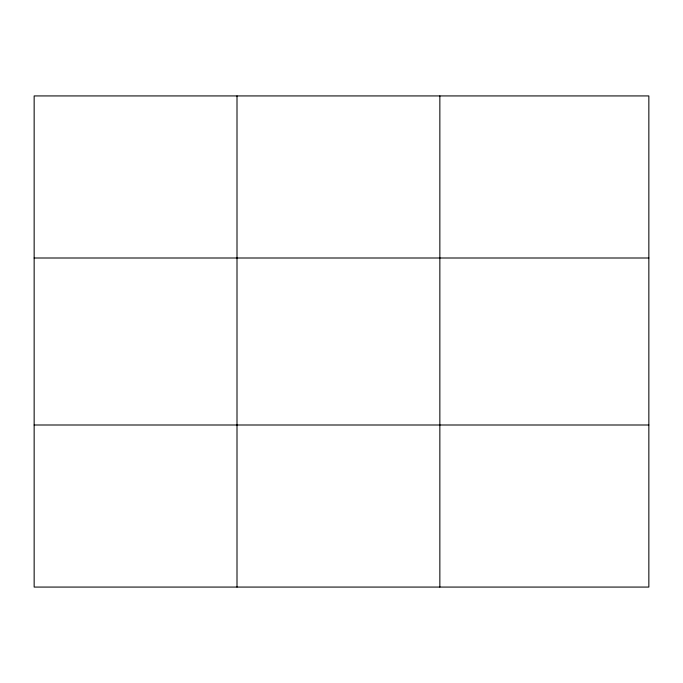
<?xml version="1.0" encoding="UTF-8"?>
<svg xmlns="http://www.w3.org/2000/svg" width="683" height="683" viewBox="0 0 683 683"><rect width="100%" height="100%" fill="white"/><g stroke="black" fill="none" stroke-linecap="round" stroke-linejoin="round"><path stroke-width="1.02" d="M237.001 95.927L237.001 587.073M439.852 95.927L439.852 587.073M648.85 258.003L648.85 95.927L34.15 95.927L34.15 587.073L648.85 587.073L648.85 258.003L34.15 258.003M34.15 424.997L648.85 424.997"/></g></svg>
